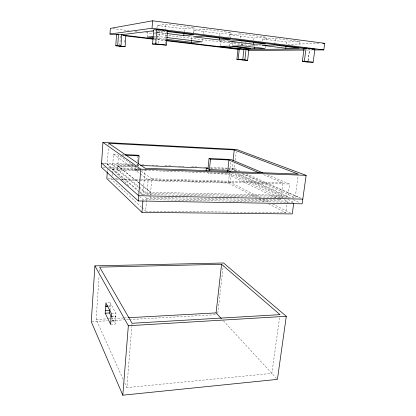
<?xml version="1.0" encoding="UTF-8"?>
<svg xmlns="http://www.w3.org/2000/svg" width="416" height="416" viewBox="0 0 416 416"><rect width="100%" height="100%" fill="white"/><g stroke="black" fill="none" stroke-linecap="round" stroke-linejoin="round"><path stroke-width="0.31" stroke-dasharray="2.08 1.56" d="M123.131 379.298L96.153 319.478L99.091 275.522M99.351 271.643L99.523 269.058M128.684 185.635L107.302 164.122L108.399 147.748M108.571 145.226L108.696 143.338M107.307 171.532L107.479 168.969M119.766 45.495L120.458 35.438M267.436 174.777L289.546 184.044L287.867 196.477L147.04 193.32L112.736 165.121L113.495 154.097L118.014 154.305M141.43 207.168L111.816 179.525L111.904 178.24M112.086 175.672L112.216 173.742M112.263 173.098L112.528 169.244L140.951 170.284M124.618 42.39L124.795 39.9M139.027 182.998L117.79 166.026L118.576 154.965L140.722 170.846M138.518 187.439L117.702 170.186L117.998 166.036L136.542 166.078M110.022 309.873L110.219 302.786L105.893 302.978M110.703 324.34L115.18 324.074L115.414 320.908L115.118 320.341L115.435 316.113L110.952 316.352M111.244 316.914L115.731 316.675L115.97 313.487L110.219 302.786M138.091 168.574L137.909 170.919L135.699 169.307L135.97 165.838M137.181 166.078L137.332 164.164M137.53 161.611L137.93 156.504M147.462 37.06L147.862 31.933M138.284 166.176L138.382 164.892M279.568 317.834L271.887 373.386L126.87 387.592L131.815 326.492M131.867 325.848L132.023 323.918M145.137 168.901L143.062 194.459L141.19 194.99M157.009 27.924L157.206 25.454L165.786 24.175L194.09 27.846L193.492 34.19M156.536 44.481L156.853 40.602M157.066 38.012L157.383 34.133M157.435 33.488L157.7 30.254L158.694 30.134M158.605 43.144L159.635 30.633M140.41 173.945L148.169 179.665L147.04 193.32L150.66 192.291L281.346 195.312L282.989 182.931L263.396 174.611M284.362 199.722L287.284 201.11L285.719 212.69L145.662 211.115L146.713 198.411L144.758 196.747M141.248 171.22L151.793 178.786L150.66 192.291L139.532 183.404M278.866 199.051L280.618 199.898L150.41 197.298L150.571 195.4M150.623 194.771L150.836 192.239L140.228 183.773M165.246 30.644L165.786 24.175M165.23 43.919L166.28 31.465M184.127 31.975L184.402 28.943L194.09 27.846M191.61 39.224L191.844 36.738L193.112 36.644M193.83 32.588L194.059 30.181L204.131 29.151L231.088 32.651L230.422 38.834M202.108 41.236L202.337 38.886M203.7 33.561L204.131 29.151M219.768 35.875L220.012 33.514L231.088 32.651M220.132 45.781L220.631 40.997L228.545 40.622M275.938 197.636L227.37 174.158L208.998 173.493L209.113 172.375M229.029 36.634L229.237 34.694L240.656 33.894L266.36 37.227L265.855 41.449M229.164 46.15L229.564 42.427M232.71 45.432L232.981 42.916M240.183 38.189L240.656 33.894M241.29 45.339L241.488 43.571L238.326 43.181M227.37 174.158L227.516 172.869M242.71 45.807L242.975 43.456M231.592 170.524L229.835 169.712L230.771 161.418M256.48 197.584L228.384 183.066L229.455 173.529L141.601 170.31M260.447 197.72L230.386 182.39L231.452 172.931L285.1 198.193M236.205 170.95L232.081 169.073L232.804 162.687M217.812 313.336L223.257 265.585M234.047 170.94L234.91 163.368M235.269 160.207L236.21 151.986M250.978 45.687L251.118 44.465M253.817 39.78L254.036 37.877L266.36 37.227M254.628 46.212L254.774 44.975M262.631 40.898L262.855 39.005L275.491 38.412L300.03 41.595L299.484 45.713M265.179 47.897L265.413 45.968M274.752 44.403L275.491 38.412M286.338 43.909L286.577 42.052L300.03 41.595M280.696 199.316L281.237 195.255M308.038 60.554L309.54 49.457M308.048 60.793L309.608 49.286M140.124 191.963L143.062 194.459L295.152 197.746L298.147 176.01M227.578 168.896L232.081 169.073L234.333 168.428L240.235 171.075M154.861 30.436L156.759 30.202M157.264 32.178L165.188 31.288M153.748 36.494L155.636 36.322M110.937 321.162L115.414 320.908M96.153 319.478L107.172 318.874M107.822 318.838L109.767 318.734M110.412 318.698L123.375 317.985M124.025 317.954L127.915 317.741M111.925 320.518L115.118 320.341M91.92 321.667L107.479 320.798M112.013 320.544L128.866 319.597M129.516 319.561L216.372 314.699M111.478 313.721L115.97 313.487M108.763 305.911L109.996 305.854M108.42 306.462L110.271 306.374M261.31 44.99L248.368 45.334L157.43 34.169M287.841 44.294L319.55 43.456M306.909 50.024L314.054 49.967M146.713 198.411L287.284 201.11M111.816 179.525L113.76 179.587M116.35 179.665L118.94 179.743M121.529 179.821L228.384 183.066M151.793 178.786L282.989 182.931M148.169 179.665L289.546 184.044M108.129 178.615L112.008 178.734M115.242 178.833L118.477 178.937M121.066 179.015L140.468 179.613M141.118 179.634L230.386 182.39M135.699 169.307L139.568 169.447M109.47 168.402L139.968 169.536M117.702 170.186L137.909 170.919M117.79 166.026L135.699 166.722M103.262 167.274L105.201 167.346M108.436 167.466L138.835 168.61M101.587 163.098L133.318 164.372M136.557 164.502L137.852 164.554M141.736 164.71L144.976 164.84M152.095 165.126L157.924 165.36M165.048 165.646L170.877 165.88M178.646 166.192L183.825 166.4M191.594 166.712L196.778 166.92M204.547 167.232L207.787 167.362M210.376 167.466L234.333 168.428M103.496 163.436L107.302 164.122L133.463 165.157M136.661 165.287L139.885 165.412M210.86 168.23L226.938 168.87M112.736 165.121L135.252 166.005M210.538 168.958L211.822 169.005M222.118 169.411L224.687 169.51M228.55 169.66L229.835 169.712M122.424 155.137L124.348 155.225M121.888 154.487L123.828 154.575M153.769 39.255L166.005 40.716M153.91 37.835L155.199 37.991M155.844 38.064L166.166 39.307M154.222 38.844L165.823 40.232M112.934 28.704L129.054 30.68M134.857 31.398L137.441 31.71M145.824 32.739L153.561 33.691M154.206 33.769L156.785 34.086M156.91 36.343L165.937 37.44M241.14 41.985L242.403 42.141M244.936 42.458L246.199 42.614M249.361 43.004L250.624 43.165M157.284 32.323L166.124 33.42M151.096 31.689L166.374 33.582M188.022 36.265L191.844 36.738M220.631 40.997L233.272 42.557M233.901 42.635L235.799 42.869M157.394 30.285L162.49 30.919M163.129 31.002L165.677 31.32M157.206 25.454L184.402 28.943M194.059 30.181L220.012 33.514M229.237 34.694L254.036 37.877M262.855 39.005L286.577 42.052M232.081 169.073L236.834 171.09M242.778 173.618L300.42 198.104M246.137 173.722L300.435 198.058M242.102 173.628L295.152 197.746M238.628 173.768L287.867 196.477M236.844 173.555L289.78 198.094M293.311 199.732L299.78 202.732M234.848 173.586L281.346 195.312M288.012 199.566L293.847 202.311L143.016 199.524L139.615 196.534M229.455 173.529L279.687 197.491M263.338 199.196L269.121 202.145M272.589 203.913L290.508 213.054M259.345 199.066L265.652 202.322M268.518 203.804L285.719 212.69M207.48 172.702L208.998 173.493M113.495 154.097L139.89 173.56M117.998 166.036L139.724 183.373M139.012 187.85L147.436 194.834M149.422 196.477L150.41 197.298M107.302 164.122L138.164 190.299M112.528 169.244L139.386 192.161M139.875 192.577L142.802 195.078M141.898 207.605L145.662 211.115M223.376 320.814L276.541 378.42M115.435 316.113L115.731 316.675M111.764 317.418L115.18 324.074M124.732 382.85L126.87 387.592"/><path stroke-width="0.62" d="M94.905 265.866L91.27 321.703L122.808 395.2L277.42 379.371L286.302 316.3L223.553 263L94.905 265.866L128.341 325.738L122.808 395.2M102.934 142.402L101.322 167.201L138.278 200.949L302.136 203.819L306.14 175.344L236.496 149.458L102.934 142.402L140.806 169.166L306.14 175.344M116.423 34.798L109.985 34.029L110.349 28.387L152.62 20.8L324.73 43.316L323.804 49.894L314.704 49.967M107.266 172.172L106.834 178.578L141.97 212.368L292.245 213.938L293.675 203.533M123.266 35.318L125.866 35.454L125.07 46.722L115.778 45.791L116.537 34.518L118.492 34.263L121.753 34.658L153.847 30.727M115.778 45.791L117.712 45.698L118.492 34.263M125.07 46.722L119.725 46.124L120.968 46.067L121.753 34.658M105.659 310.674L105.893 302.978L111.478 313.721L111.244 316.914L110.952 316.352L110.703 324.34L105.175 313.201L105.388 310.144L105.659 310.674L109.98 310.456L109.704 309.93L109.486 312.983L111.192 316.311M138.434 164.247L139.09 155.896L138.029 155.225L125.117 154.632M138.278 200.949L140.806 169.166M109.985 34.029L152.027 28.231L152.62 20.8M152.578 44.023L153.722 29.754L156.858 29.354L167.586 30.701L166.358 45.115L152.578 44.023L155.678 43.872L166.358 45.115M141.97 212.368L142.912 200.808M155.678 43.872L156.858 29.354M166.754 33.498L183.794 35.61L184.012 33.186M166.811 39.385L191.318 42.333L191.552 39.842M219.341 40.014L230.355 39.447L203.455 36.083L193.435 36.806L219.341 40.014L219.523 38.241M206.092 170.628L206.357 168.054L209.409 169.577L227.802 170.295L230.74 171.662M207.964 168.854L209.045 158.491L230.984 159.5L262.657 172.775M209.29 170.695L210.501 159.156L209.045 158.491M236.886 59.42L238.035 49.036L239.288 49.02L238.129 59.457L236.886 59.42L247.619 60.341L248.815 49.878L246.043 49.546L244.858 60.034L238.129 59.457M240.895 48.875L250.624 48.74L229.164 46.15L220.069 46.379L240.895 48.875L241.093 47.107M227.661 171.579L228.956 159.994L210.501 159.156M242.726 59.972L243.901 49.572L304.413 48.901M233.022 160.774L234.25 149.921L108.696 143.338L145.189 168.262L298.412 174.091L234.25 149.921M221.343 318.62L216.07 312.905L221.577 264.3L99.653 267.119L132.075 323.279L280.01 314.642L221.577 264.3M253.302 44.226L265.564 43.857L239.907 40.643L228.545 41.158L253.302 44.226L253.526 42.323M254.342 48.688L265.101 48.537L242.71 45.807L232.638 46.062L254.342 48.688L254.488 47.45M285.787 48.251L299.172 48.069L274.68 45.001L262.106 45.318L285.787 48.251L286.026 46.394M302.39 61.147L304.132 48.152L306.098 48.126L314.907 49.234L313.123 62.223L307.876 62.072L304.632 61.698L307.871 61.786L302.39 61.147L313.123 62.223M304.34 61.199L306.098 48.126M167.586 30.701L166.332 30.846L306.571 48.459M153.119 36.546L147.462 37.06L153.265 37.757M183.794 35.61L193.435 34.824L167.757 31.611M128.341 325.738L286.302 316.3M128.565 317.704L216.07 312.905M105.175 313.201L109.486 312.983M191.318 42.333L202.051 41.824L166.582 37.518M105.68 306.056L107.531 305.968M105.945 306.576L107.801 306.488M322.785 43.368L324.73 43.316M308.537 48.854L309.624 48.844L308.407 48.688M247.094 49.894L248.815 49.878M311.964 49.265L314.907 49.234M248.43 50.466L304.309 50.045M302.796 199.118L138.694 195.702L101.587 163.098M140.53 165.438L208.286 168.126M125.627 155.282L139.09 155.896M117.712 45.698L120.968 46.067M244.858 60.034L247.619 60.341M125.44 35.875L153.124 39.177M166.65 40.789L238.124 49.322M121.696 34.954L153.577 38.766M166.468 40.31L243.901 49.572M116.537 34.518L118.373 34.736M238.035 49.036L239.257 49.182M152.027 28.231L323.804 49.894M159.687 30.009L160.893 30.16M162.708 30.389L163.914 30.54M228.956 159.994L259.236 172.848"/></g></svg>
